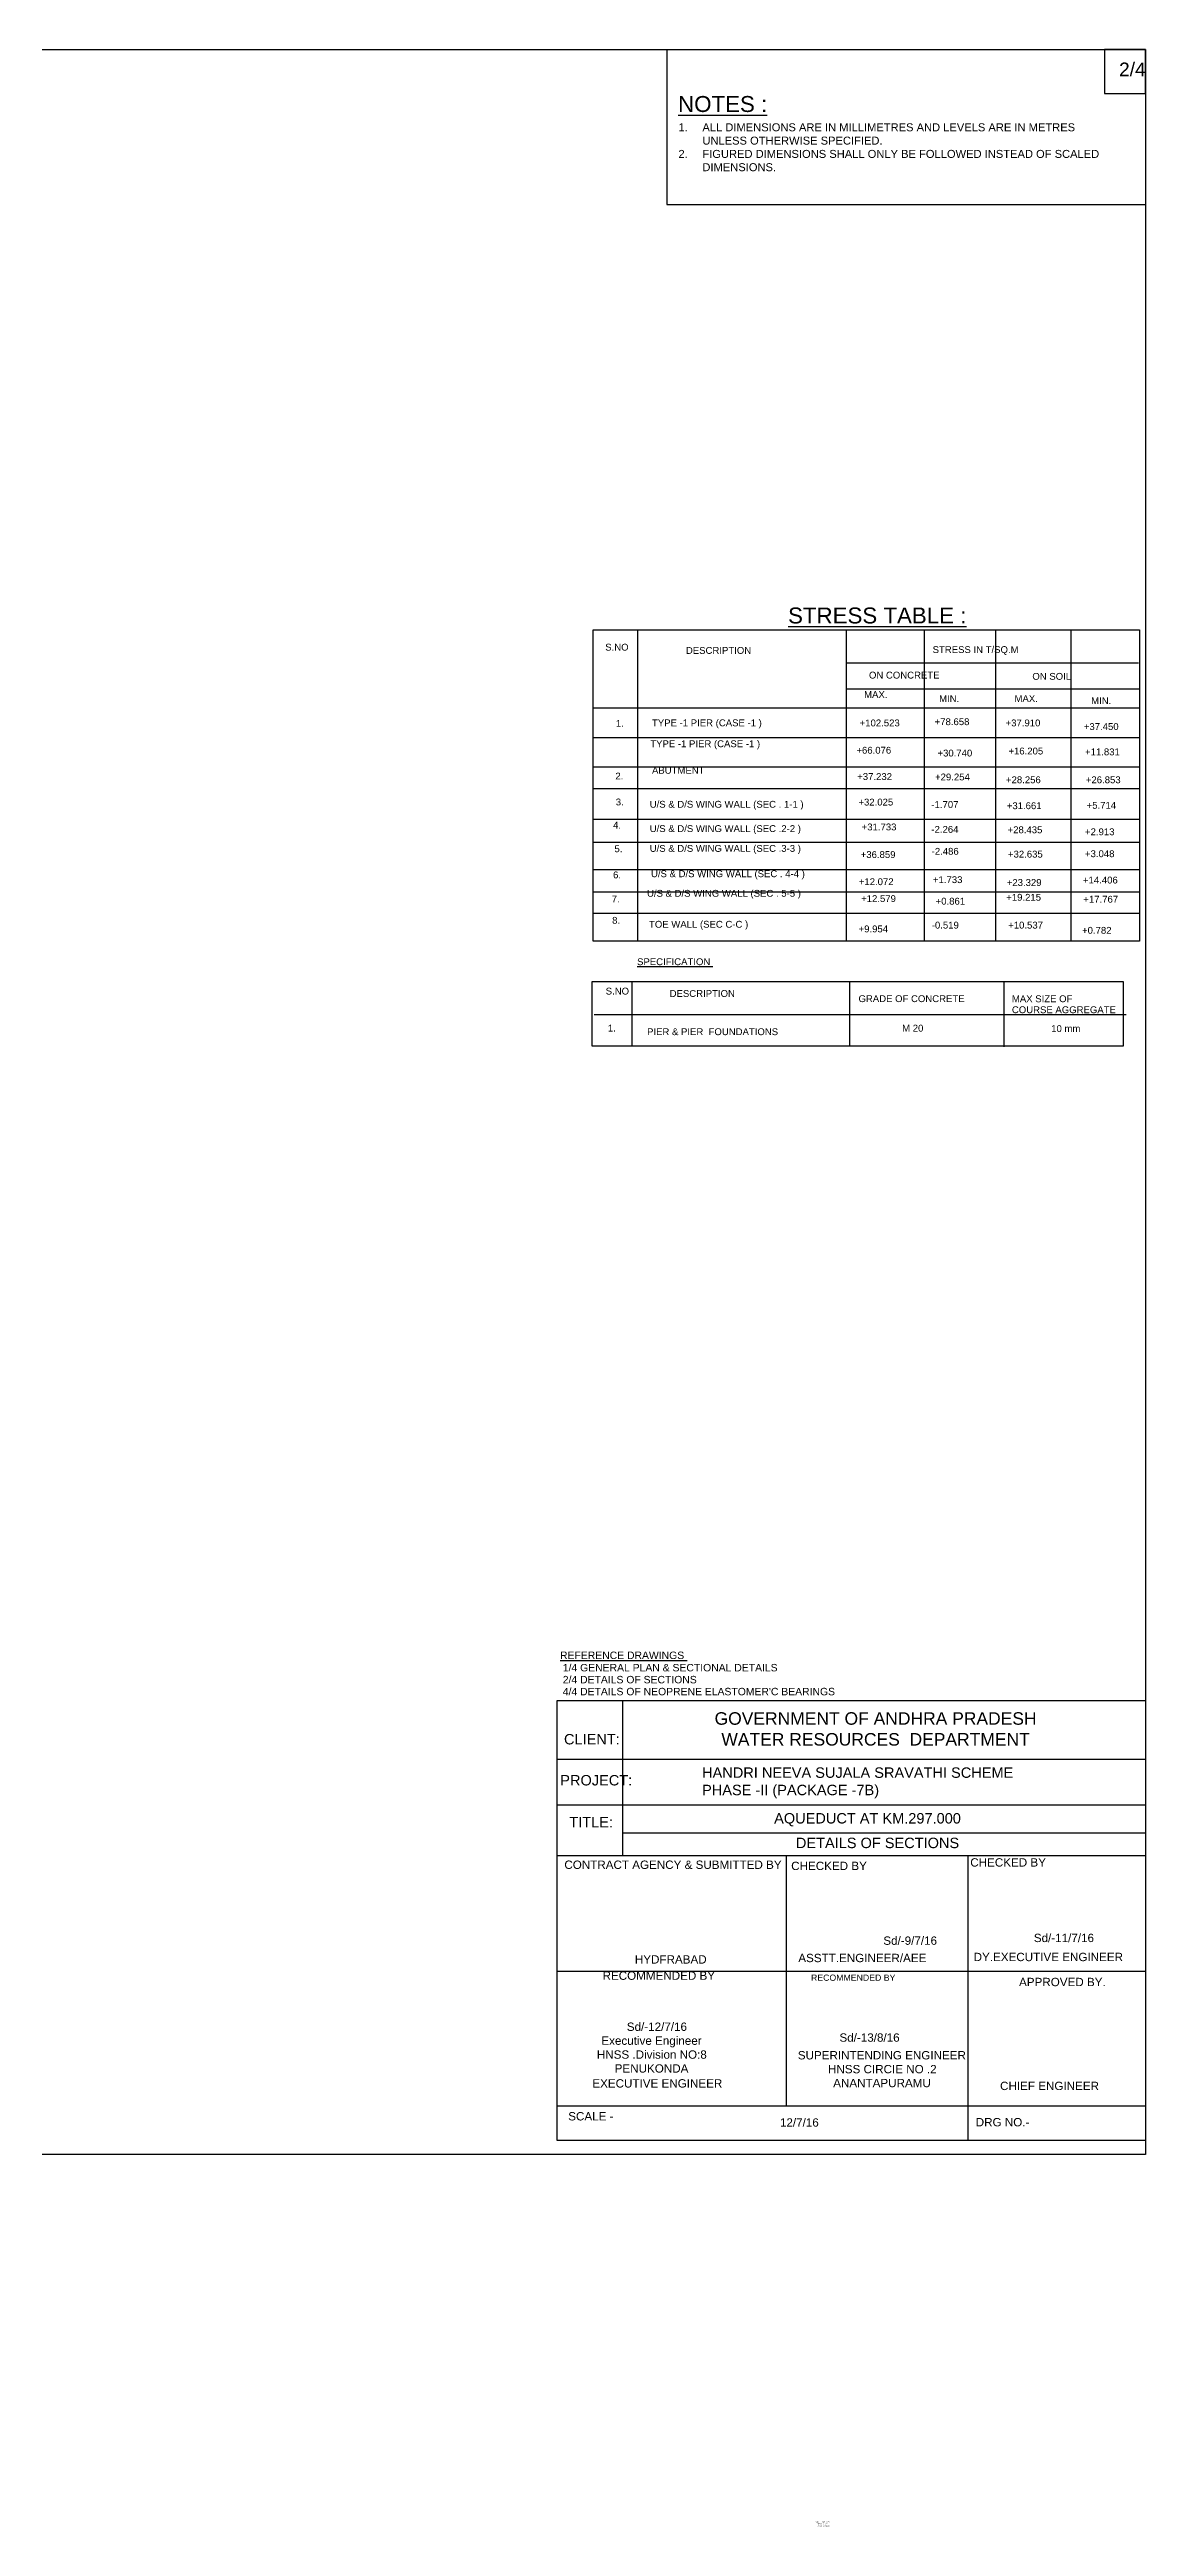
# Model space of a CAD drawing. Header units: millimetres. Extents: x 5124 to 2545511, y 2311 to 44415476.
# Drawn here: x 2521464 to 2545511, y 44361144 to 44415476 of the extents above; entities that cross this region are included whole.
import ezdxf

# ---------------------------------------------------------------- set-up
doc = ezdxf.new("R2010")
doc.units = ezdxf.units.MM
doc.header["$MEASUREMENT"] = 0
for name, color, linetype in [('DIMENSION', 7, 'Continuous'), ('DRAWING', 2, 'Continuous'), ('REF', 7, 'Continuous'), ('TEXT', 7, 'Continuous')]:
    doc.layers.add(name, color=color, linetype=linetype)
doc.styles.get("Standard").update_dxf_attribs({"font": 'arial.ttf', "height": 150})

msp = doc.modelspace()

# ---------------------------------------------------------------- linework, layer by layer
at = {"layer": 'DIMENSION', "color": 0}
msp.add_lwpolyline([(2545510.5, 44369607.8), (2532601.4, 44369607.8), (2532601.4, 44379265.3), (2545510.5, 44379265.3)], close=True, dxfattribs=at)
for points in [[(2534038, 44379265.3), (2534038, 44375863.5)], [(2532601.4, 44377974.1), (2545510.5, 44377974.1)], [(2532601.4, 44376974.9), (2545510.5, 44376974.9)], [(2532601.4, 44375863.5), (2545510.5, 44375863.5)], [(2545510.5, 44376350.4), (2534038, 44376350.4)], [(2537634.2, 44370367.9), (2537634.2, 44375863.5)], [(2541619.7, 44369607.8), (2541619.7, 44375863.5)], [(2532601.4, 44373327.9), (2545510.5, 44373327.9)], [(2532601.4, 44370367.9), (2545510.5, 44370367.9)]]:
    msp.add_lwpolyline(points, dxfattribs=at)
at = {"layer": 'DRAWING', "color": 0}
msp.add_lwpolyline([(2477663.5, 44415476.4), (2545510.7, 44415476.4), (2545510.7, 44369306), (2477663.5, 44369306)], close=True, dxfattribs=at)
at = {"layer": 'REF'}
msp.add_lwpolyline([(2545510.7, 44415476.4), (2544613.6, 44415476.4), (2544613.6, 44414509.2), (2545510.7, 44414509.2)], close=True, dxfattribs=at)
at = {"layer": 'TEXT', "color": 0}
for points in [[(2535007.4, 44415476.4), (2535007.4, 44412077.8), (2545510.7, 44412077.8)], [(2534368.3, 44402750.5), (2534368.3, 44395921.3)], [(2538946.7, 44402750.5), (2538946.7, 44395921.3)], [(2540652.6, 44402750.5), (2540652.6, 44395921.3)], [(2542222, 44402750.5), (2542222, 44395921.3)], [(2543875.2, 44402750.5), (2543875.2, 44395921.3)], [(2538945.5, 44402020.2), (2545359.2, 44402020.2)], [(2545377.1, 44401448.6), (2538946.7, 44401448.6)], [(2545377.1, 44401027.5), (2533392.5, 44401027.5)], [(2533392.5, 44400385), (2545377.1, 44400385)], [(2545377.1, 44399736), (2533392.5, 44399736)], [(2533392.5, 44399270.5), (2545377.1, 44399270.5)], [(2533392.5, 44398594.7), (2545377.1, 44398594.7)], [(2533392.5, 44398091.8), (2545377.1, 44398091.8)], [(2533392.5, 44397493.5), (2545377.1, 44397493.5)], [(2533392.5, 44396999.2), (2545377.1, 44396999.2)], [(2533392.5, 44396531), (2545377.1, 44396531)], [(2534248.1, 44393610.4), (2534248.1, 44395036.3)], [(2539025.1, 44393616.7), (2539025.1, 44395025.6)], [(2542410.3, 44393601.8), (2542410.3, 44395018.3)], [(2533413.1, 44394312.6), (2545087, 44394312.6)]]:
    msp.add_lwpolyline(points, dxfattribs=at)
for points in [[(2545377.1, 44395921.3), (2533392.5, 44395921.3), (2533392.5, 44402750.5), (2545377.1, 44402750.5)], [(2533367.3, 44395029.9), (2545023.1, 44395029.9), (2545023.1, 44393611.6), (2533367.3, 44393611.6)]]:
    msp.add_lwpolyline(points, close=True, dxfattribs=at)

# ---------------------------------------------------------------- texts
at = {"layer": 'DIMENSION', "color": 0}
for s, height, p in [('CONTRACT AGENCY & SUBMITTED BY', 182.805, (2532760.2, 44375568)), ('CHECKED BY ', 182.805, (2537737.3, 44375542.9)), ('CHECKED BY', 182.81, (2541666.6, 44375618.9)), ('ASSTT.ENGINEER/AEE ', 182.805, (2537893.4, 44373522.7)), (' Sd/-9/7/16', 182.805, (2539687.9, 44373903)), ('DY.EXECUTIVE ENGINEER ', 182.805, (2541740.2, 44373544.9)), (' Sd/-11/7/16', 182.805, (2542990.1, 44373962.9)), ('RECOMMENDED BY ', 182.805, (2533598.1, 44373135.2)), (' HYDFRABAD', 182.81, (2534236.5, 44373491)), ('RECOMMENDED BY', 137.104, (2538172.1, 44373113.1)), ('APPROVED BY.', 182.805, (2542736.8, 44372995.8)), (' Sd/-12/7/16', 182.805, (2534059.6, 44372014.8)), (' Sd/-13/8/16', 182.805, (2538725.2, 44371777)), ('EXECUTIVE ENGINEER ', 182.805, (2533374.2, 44370771.6)), ('CHIEF ENGINEER ', 182.805, (2542320.3, 44370716.8)), ('SCALE -', 182.81, (2532845.1, 44370050.7)), (' 12/7/16', 182.81, (2537419.8, 44369914.5)), ('DRG NO.-', 182.81, (2541786.3, 44369920.6)), ('Superintending Engineer ', 20, (2538268.8, 44361233.2)), ('HNSS Circle NO-2.', 20, (2538312.8, 44361190.6)), ('ANTANTHAPURAMU .', 20, (2538317.7, 44361144.5))]:
    msp.add_text(s, height=height, dxfattribs=at).set_placement(p)
at = {"layer": 'DIMENSION', "color": 0, "char_height": 182.805, "attachment_point": 1}
for s, insert, width in [('\\pi161.07;Executive Engineer  \\P\\pi62.493;HNSS .Division NO:8 \\P\\pi453.73;PENUKONDA ', (2533410.8, 44371891.7), 2505.82), ('\\pi248.08;SUPERINTENDING ENGINEER    \\P\\pi910.34;HNSS CIRCIE NO .2 \\P\\pi1024.4;ANANTAPURAMU', (2537634.2, 44371572), 4170.723)]:
    msp.add_mtext(s, dxfattribs=dict(at, insert=insert, width=width))
at = {"layer": 'TEXT', "color": 0}
for s, height, p in [('2/4', 300, (2544931.9, 44414891)), ('%%UNOTES :', 350, (2535255.3, 44414106.6)), ('%%USTRESS TABLE :', 350, (2537668.7, 44402887.2)), ('S.NO ', 150, (2533657.3, 44402291.9)), ('DESCRIPTION ', 150, (2535427.3, 44402220.8)), ('STRESS IN T/SQ.M', 150, (2540840.4, 44402238.7)), ('MAX.', 150, (2539337.2, 44401252.3)), ('ON CONCRETE ', 150, (2539444, 44401678.9)), ('ON SOIL ', 150, (2543028.4, 44401652.2)), ('MIN.', 150, (2540982.7, 44401163.5)), ('MAX.', 150, (2542637.1, 44401163.5)), ('MIN.', 150, (2544318.1, 44401119)), ('1.', 150, (2533888.9, 44400620.6)), ('TYPE -1 PIER (CASE -1 )', 150, (2534645.7, 44400173.3)), ('TYPE -1 PIER (CASE -1 )', 150, (2534683, 44400632.3)), ('+102.523', 150, (2539239.4, 44400630.3)), ('+78.658', 150, (2540884.9, 44400657)), ('+37.910', 150, (2542441.4, 44400630.3)), ('+37.450 ', 150, (2544158, 44400550.3)), ('+66.076', 150, (2539168.2, 44400031.4)), ('+30.740', 150, (2540947, 44399969.2)), ('+16.205', 150, (2542503.6, 44400013.6)), ('+11.831', 150, (2544184.6, 44399995.9)), ('2.', 150, (2533878.9, 44399464.6)), ('ABUTMENT ', 150, (2534683, 44399590.2)), ('+37.232', 150, (2539186, 44399453.8)), ('+29.254', 150, (2540893.7, 44399444.9)), ('+28.256', 150, (2542450.2, 44399382.7)), ('+26.853', 150, (2544202.4, 44399382.7)), ('3.', 150, (2533888.9, 44398896.5)), ('U/S & D/S WING WALL (SEC . 1-1 )', 150, (2534633.3, 44398845.8)), ('+32.025', 150, (2539212.6, 44398894)), ('-1.707', 150, (2540813.6, 44398840.7)), ('+31.661', 150, (2542468, 44398814)), ('+5.714', 150, (2544220.2, 44398822.9)), ('4.', 150, (2533829, 44398388.2)), ('U/S & D/S WING WALL (SEC .2-2 )', 150, (2534633.3, 44398312.3)), ('+31.733', 150, (2539283.7, 44398348.5)), ('-2.264', 150, (2540813.5, 44398295.2)), ('+28.435', 150, (2542485.7, 44398286.3)), ('+2.913', 150, (2544184.5, 44398241.9)), ('5.', 150, (2533858.9, 44397870)), ('U/S & D/S WING WALL (SEC .3-3 )', 150, (2534633.3, 44397878)), ('+36.859', 150, (2539262.5, 44397743.1)), ('-2.486', 150, (2540819.1, 44397814.2)), ('+32.635', 150, (2542493.9, 44397752)), ('+3.048', 150, (2544183.8, 44397760.9)), ('6.', 150, (2533828.9, 44397296.8)), ('U/S & D/S WING WALL (SEC . 5-5 )', 150, (2534574.2, 44396892.7)), ('U/S & D/S WING WALL (SEC . 4-4 )', 150, (2534661.4, 44397322)), ('+12.072', 150, (2539220.8, 44397147.7)), ('+1.733', 150, (2540848.4, 44397192.2)), ('+23.329', 150, (2542467.2, 44397130)), ('+14.406', 150, (2544139.3, 44397183.3)), ('7.', 150, (2533799, 44396768.6)), ('+12.579', 150, (2539271.9, 44396777)), ('+0.861', 150, (2540906.6, 44396720.2)), ('+19.215', 150, (2542456.1, 44396805.4)), ('+17.767', 150, (2544147.6, 44396762.8)), ('8.', 150, (2533809, 44396300.3)), ('TOE WALL (SEC C-C ) ', 150, (2534617.8, 44396213.6)), ('+9.954', 150, (2539216.2, 44396112)), ('-0.519', 150, (2540821.3, 44396194.7)), ('+10.537', 150, (2542498.7, 44396194.7)), ('+0.782', 150, (2544119.2, 44396081.1)), ('%%USPECIFICATION ', 150, (2534355.6, 44395391.8)), ('S.NO ', 150, (2533667.2, 44394747.6)), ('DESCRIPTION ', 150, (2535070.2, 44394695.3)), ('GRADE OF CONCRETE ', 150, (2539213.9, 44394581.6)), ('COURSE AGGREGATE ', 150, (2542580, 44394338.6)), ('MAX SIZE OF ', 150, (2542580, 44394579.5)), ('1.', 150, (2533714.8, 44393936)), ('PIER & PIER  FOUNDATIONS ', 150, (2534574.7, 44393856.7)), ('M 20 ', 150, (2540171.6, 44393934.7)), ('10 mm ', 150, (2543442.7, 44393926.6)), ('%%UREFERENCE DRAWINGS ', 163.214, (2532665.5, 44380171.5)), ('2/4 DETAILS OF SECTIONS ', 163.214, (2532725.8, 44379638.5)), ('1/4 GENERAL PLAN & SECTIONAL DETAILS ', 163.214, (2532725.8, 44379900.7)), ("4/4 DETAILS OF NEOPRENE ELASTOMER'C BEARINGS ", 163.214, (2532725.8, 44379376.4))]:
    msp.add_text(s, height=height, dxfattribs=at).set_placement(p)
at = {"layer": 'TEXT', "color": 0, "insert": (2535088.9, 44413858), "char_height": 175, "attachment_point": 1}
msp.add_mtext_dynamic_manual_height_columns('\\pi-525,l700,t700;1.^IALL DIMENSIONS ARE IN MILLIMETRES AND LEVELS ARE IN METRES UNLESS OTHERWISE SPECIFIED.\\P2.^IFIGURED DIMENSIONS SHALL ONLY BE FOLLOWED INSTEAD OF SCALED DIMENSIONS.', width=9621.989, gutter_width=750, heights=[0], dxfattribs=at)
at = {"layer": 'TEXT', "color": 0}
for s, insert, char_height, width, attachment_point in [('GOVERNMENT OF ANDHRA PRADESH\\PWATER RESOURCES  DEPARTMENT', (2539588.7, 44378636.8), 274.208, 8609.19, 5), ('CLIENT:', (2532752.6, 44378527.2), 228.51, 1152.266, 1), ('PROJECT:', (2532670.6, 44377627), 228.51, 1152.266, 1), ('HANDRI NEEVA SUJALA SRAVATHI SCHEME  PHASE -II (PACKAGE -7B)', (2535781.9, 44377794.2), 228.507, 6918.016, 1), ('TITLE:', (2532869.1, 44376706.8), 228.51, 1152.266, 1), ('\\pi160.21;AQUEDUCT AT KM.297.000', (2537202.7, 44376792.1), 228.507, 4403.144, 1), ('DETAILS OF SECTIONS ', (2537840.5, 44376252.2), 228.507, 4403.144, 1)]:
    msp.add_mtext(s, dxfattribs=dict(at, insert=insert, char_height=char_height, width=width, attachment_point=attachment_point))

doc.saveas('drawing.dxf')
